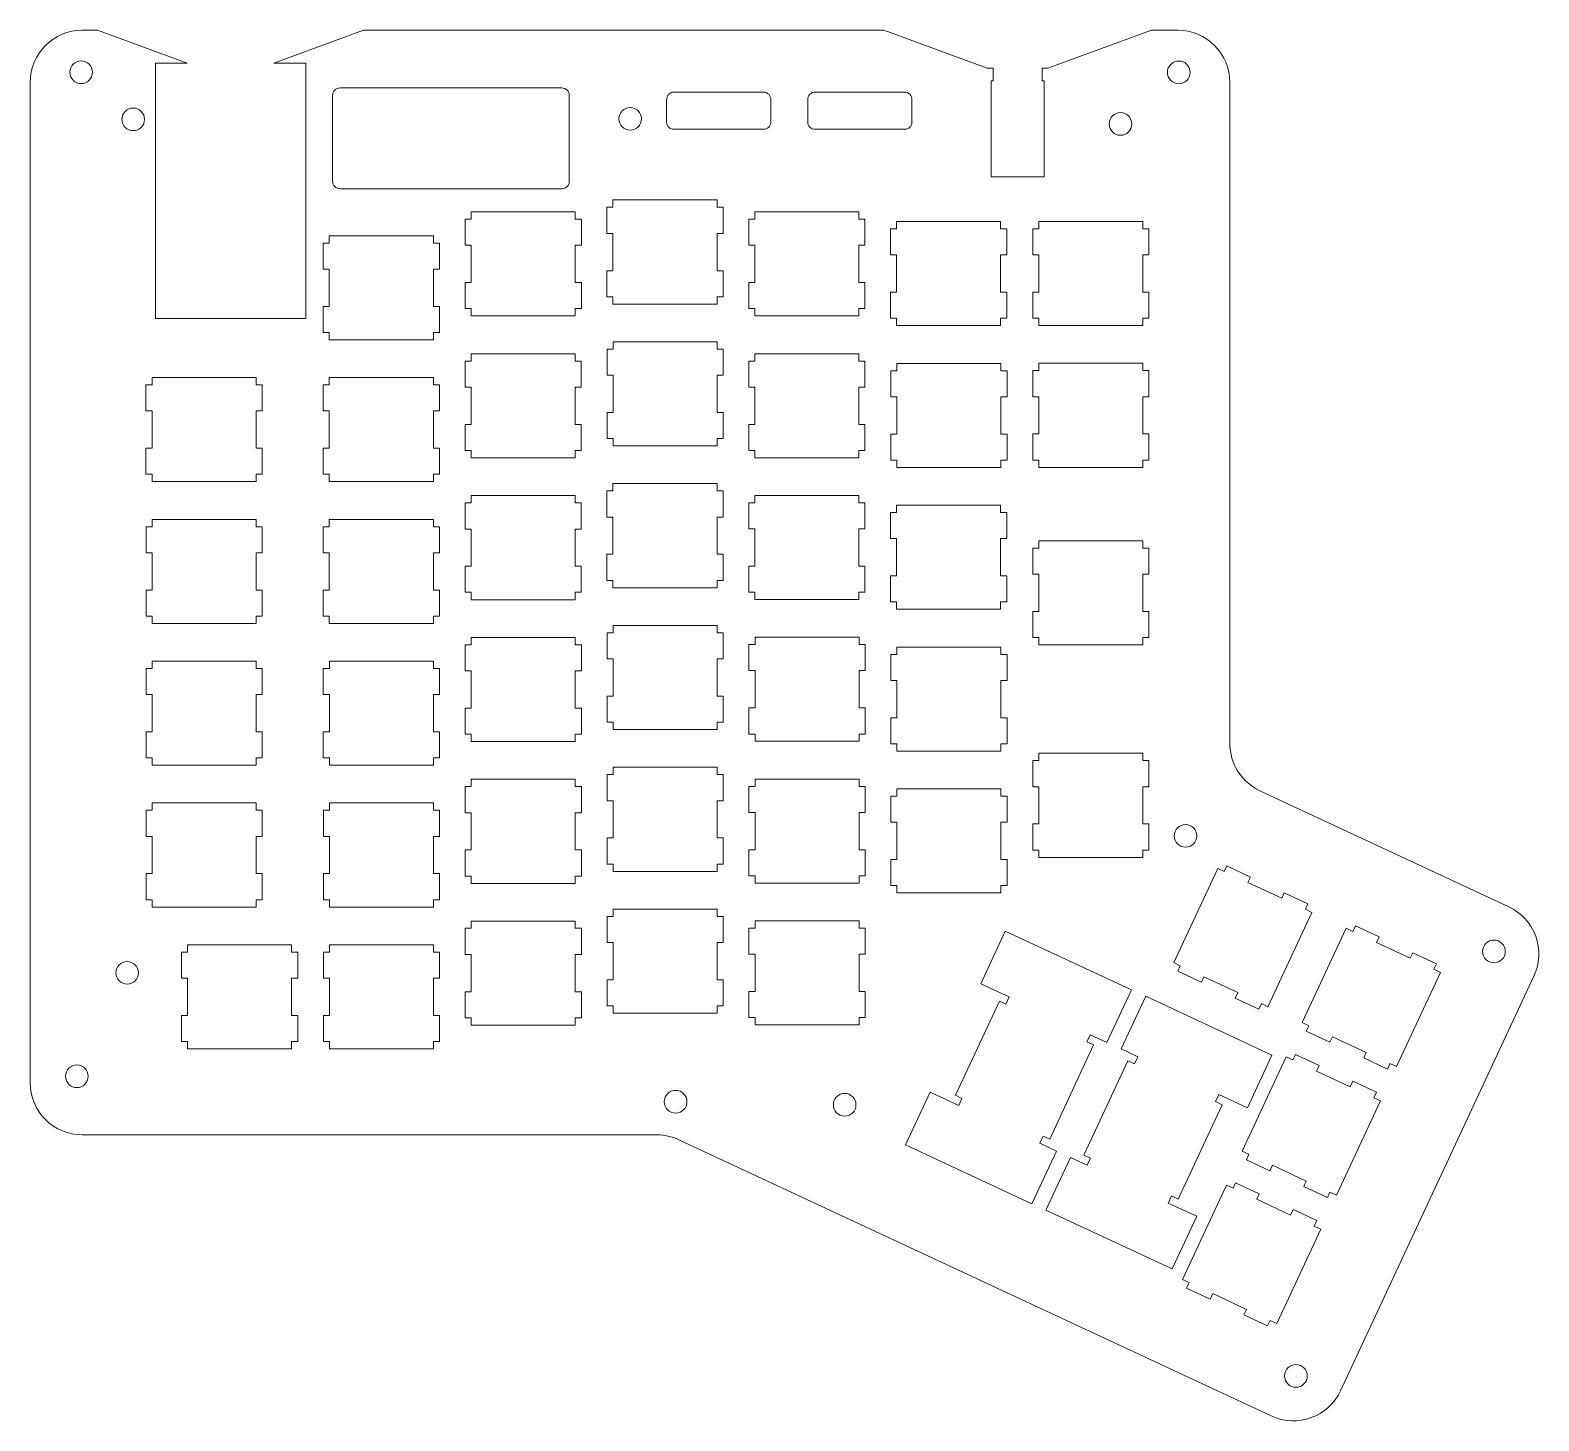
# Model space of a CAD drawing. Header units: millimetres. Extents: x 15 to 218, y 2 to 189.
import ezdxf

# ---------------------------------------------------------------- set-up
doc = ezdxf.new("R2010")
doc.units = ezdxf.units.MM
doc.header["$MEASUREMENT"] = 0
doc.layers.add('Orig switch cut', color=7, linetype='Continuous', lineweight=0, true_color=0xde3535)

msp = doc.modelspace()

# ---------------------------------------------------------------- linework, layer by layer
at = {"layer": 'Orig switch cut', "lineweight": 0}
for p, q in [((22.01, 188.77), (24.07, 188.77)), ((24.07, 188.77), (36.11, 184.34)), ((47.73, 184.34), (59.77, 188.77)), ((59.77, 188.77), (129.65, 188.77)), ((129.65, 188.77), (143.53, 183.66)), ((151.68, 183.66), (165.56, 188.77)), ((165.56, 188.77), (169.1, 188.77)), ((31.83, 184.34), (31.83, 150.04)), ((31.83, 184.34), (36.11, 184.34)), ((47.73, 184.34), (52.01, 184.34)), ((52.01, 184.34), (52.01, 150.04)), ((144.33, 183.66), (143.53, 183.66)), ((144.33, 183.66), (144.33, 181.96)), ((150.88, 183.66), (150.88, 181.96)), ((150.88, 183.66), (151.68, 183.66)), ((15.01, 181.77), (15.01, 47.44)), ((144.33, 181.96), (144.03, 181.96)), ((144.03, 181.96), (144.03, 169.06)), ((150.88, 181.96), (151.18, 181.96)), ((151.18, 181.96), (151.18, 169.06)), ((176.1, 181.77), (176.1, 92.99)), ((144.03, 169.06), (151.18, 169.06)), ((31.83, 150.04), (52.01, 150.04)), ((180.14, 86.64), (213.55, 71.06)), ((216.94, 61.76), (190.97, 6.08)), ((22.01, 40.44), (99.14, 40.44)), ((102.1, 39.79), (181.67, 2.69))]:
    msp.add_line(p, q, dxfattribs=at)
for points in [[(56.62, 181.01), (86.4, 181.01, -0.414214), (87.4, 180.01), (87.4, 168.49, -0.414214), (86.4, 167.49), (56.62, 167.49, -0.414214), (55.62, 168.49), (55.62, 180.01, -0.414214)], [(101.47, 180.46), (113.47, 180.46, -0.414214), (114.47, 179.46), (114.47, 176.46, -0.414214), (113.47, 175.46), (101.47, 175.46, -0.414214), (100.47, 176.46), (100.47, 179.46, -0.414214)], [(120.42, 180.46), (132.42, 180.46, -0.414214), (133.42, 179.46), (133.42, 176.46, -0.414214), (132.42, 175.46), (120.42, 175.46, -0.414214), (119.42, 176.46), (119.42, 179.46, -0.414214)]]:
    msp.add_lwpolyline(points, format="xyb", close=True, dxfattribs=at)
at = {"layer": 'Orig switch cut'}
for points in [[(88.2, 164.37), (88.2, 163.39), (89.02, 163.39), (89.02, 159.89), (88.2, 159.89), (88.2, 154.88), (89.02, 154.88), (89.02, 151.38), (88.2, 151.38), (88.2, 150.4), (74.23, 150.4), (74.23, 151.38), (73.42, 151.38), (73.42, 154.88), (74.23, 154.88), (74.23, 159.89), (73.42, 159.89), (73.42, 163.39), (74.23, 163.39), (74.23, 164.37)], [(107.24, 165.97), (107.24, 164.99), (108.06, 164.99), (108.06, 161.49), (107.24, 161.49), (107.24, 156.48), (108.06, 156.48), (108.06, 152.98), (107.24, 152.98), (107.24, 152), (93.27, 152), (93.27, 152.98), (92.46, 152.98), (92.46, 156.48), (93.27, 156.48), (93.27, 161.49), (92.46, 161.49), (92.46, 164.99), (93.27, 164.99), (93.27, 165.97)], [(126.28, 164.38), (126.28, 163.4), (127.1, 163.4), (127.1, 159.9), (126.28, 159.9), (126.28, 154.89), (127.1, 154.89), (127.1, 151.39), (126.28, 151.39), (126.28, 150.41), (112.31, 150.41), (112.31, 151.39), (111.5, 151.39), (111.5, 154.89), (112.31, 154.89), (112.31, 159.9), (111.5, 159.9), (111.5, 163.4), (112.31, 163.4), (112.31, 164.38)], [(145.32, 163.08), (145.32, 162.1), (146.14, 162.1), (146.14, 158.6), (145.32, 158.6), (145.32, 153.59), (146.14, 153.59), (146.14, 150.09), (145.32, 150.09), (145.32, 149.11), (131.35, 149.11), (131.35, 150.09), (130.54, 150.09), (130.54, 153.59), (131.35, 153.59), (131.35, 158.6), (130.54, 158.6), (130.54, 162.1), (131.35, 162.1), (131.35, 163.08)], [(164.41, 163.08), (164.41, 162.1), (165.23, 162.1), (165.23, 158.6), (164.41, 158.6), (164.41, 153.59), (165.23, 153.59), (165.23, 150.09), (164.41, 150.09), (164.41, 149.11), (150.44, 149.11), (150.44, 150.09), (149.63, 150.09), (149.63, 153.59), (150.44, 153.59), (150.44, 158.6), (149.63, 158.6), (149.63, 162.1), (150.44, 162.1), (150.44, 163.08)], [(69.15, 161.16), (69.15, 160.18), (69.97, 160.18), (69.97, 156.68), (69.15, 156.68), (69.15, 151.67), (69.97, 151.67), (69.97, 148.17), (69.15, 148.17), (69.15, 147.19), (55.18, 147.19), (55.18, 148.17), (54.37, 148.17), (54.37, 151.67), (55.18, 151.67), (55.18, 156.68), (54.37, 156.68), (54.37, 160.18), (55.18, 160.18), (55.18, 161.16)], [(107.25, 146.92), (107.25, 145.94), (108.06, 145.94), (108.06, 142.44), (107.25, 142.44), (107.25, 137.43), (108.06, 137.43), (108.06, 133.93), (107.25, 133.93), (107.25, 132.95), (93.28, 132.95), (93.28, 133.93), (92.47, 133.93), (92.47, 137.43), (93.28, 137.43), (93.28, 142.44), (92.47, 142.44), (92.47, 145.94), (93.28, 145.94), (93.28, 146.92)], [(88.2, 145.32), (88.2, 144.34), (89.01, 144.34), (89.01, 140.84), (88.2, 140.84), (88.2, 135.83), (89.01, 135.83), (89.01, 132.33), (88.2, 132.33), (88.2, 131.35), (74.23, 131.35), (74.23, 132.33), (73.42, 132.33), (73.42, 135.83), (74.23, 135.83), (74.23, 140.84), (73.42, 140.84), (73.42, 144.34), (74.23, 144.34), (74.23, 145.32)], [(126.29, 145.33), (126.29, 144.35), (127.1, 144.35), (127.1, 140.85), (126.29, 140.85), (126.29, 135.84), (127.1, 135.84), (127.1, 132.34), (126.29, 132.34), (126.29, 131.36), (112.32, 131.36), (112.32, 132.34), (111.51, 132.34), (111.51, 135.84), (112.32, 135.84), (112.32, 140.85), (111.51, 140.85), (111.51, 144.35), (112.32, 144.35), (112.32, 145.33)], [(145.36, 144.03), (145.36, 143.05), (146.18, 143.05), (146.18, 139.55), (145.36, 139.55), (145.36, 134.54), (146.18, 134.54), (146.18, 131.04), (145.36, 131.04), (145.36, 130.06), (131.39, 130.06), (131.39, 131.04), (130.58, 131.04), (130.58, 134.54), (131.39, 134.54), (131.39, 139.55), (130.58, 139.55), (130.58, 143.05), (131.39, 143.05), (131.39, 144.03)], [(164.41, 144.04), (164.41, 143.06), (165.23, 143.06), (165.23, 139.56), (164.41, 139.56), (164.41, 134.55), (165.23, 134.55), (165.23, 131.05), (164.41, 131.05), (164.41, 130.07), (150.44, 130.07), (150.44, 131.05), (149.63, 131.05), (149.63, 134.55), (150.44, 134.55), (150.44, 139.56), (149.63, 139.56), (149.63, 143.06), (150.44, 143.06), (150.44, 144.04)], [(45.35, 142.13), (45.35, 141.15), (46.16, 141.15), (46.16, 137.65), (45.35, 137.65), (45.35, 132.64), (46.16, 132.64), (46.16, 129.14), (45.35, 129.14), (45.35, 128.16), (31.38, 128.16), (31.38, 129.14), (30.56, 129.14), (30.56, 132.64), (31.38, 132.64), (31.38, 137.65), (30.56, 137.65), (30.56, 141.15), (31.38, 141.15), (31.38, 142.13)], [(69.15, 142.13), (69.15, 141.15), (69.96, 141.15), (69.96, 137.65), (69.15, 137.65), (69.15, 132.64), (69.96, 132.64), (69.96, 129.14), (69.15, 129.14), (69.15, 128.16), (55.18, 128.16), (55.18, 129.14), (54.37, 129.14), (54.37, 132.64), (55.18, 132.64), (55.18, 137.65), (54.37, 137.65), (54.37, 141.15), (55.18, 141.15), (55.18, 142.13)], [(107.24, 127.88), (107.24, 126.9), (108.06, 126.9), (108.06, 123.4), (107.24, 123.4), (107.24, 118.39), (108.06, 118.39), (108.06, 114.89), (107.24, 114.89), (107.24, 113.91), (93.27, 113.91), (93.27, 114.89), (92.46, 114.89), (92.46, 118.39), (93.27, 118.39), (93.27, 123.4), (92.46, 123.4), (92.46, 126.9), (93.27, 126.9), (93.27, 127.88)], [(88.2, 126.27), (88.2, 125.29), (89.01, 125.29), (89.01, 121.79), (88.2, 121.79), (88.2, 116.79), (89.01, 116.79), (89.01, 113.29), (88.2, 113.29), (88.2, 112.3), (74.23, 112.3), (74.23, 113.29), (73.42, 113.29), (73.42, 116.79), (74.23, 116.79), (74.23, 121.79), (73.42, 121.79), (73.42, 125.29), (74.23, 125.29), (74.23, 126.27)], [(126.29, 126.29), (126.29, 125.31), (127.1, 125.31), (127.1, 121.81), (126.29, 121.81), (126.29, 116.8), (127.1, 116.8), (127.1, 113.3), (126.29, 113.3), (126.29, 112.32), (112.32, 112.32), (112.32, 113.3), (111.51, 113.3), (111.51, 116.8), (112.32, 116.8), (112.32, 121.81), (111.51, 121.81), (111.51, 125.31), (112.32, 125.31), (112.32, 126.29)], [(145.32, 124.98), (145.32, 124), (146.14, 124), (146.14, 120.5), (145.32, 120.5), (145.32, 115.49), (146.14, 115.49), (146.14, 111.99), (145.32, 111.99), (145.32, 111.01), (131.35, 111.01), (131.35, 111.99), (130.54, 111.99), (130.54, 115.49), (131.35, 115.49), (131.35, 120.5), (130.54, 120.5), (130.54, 124), (131.35, 124), (131.35, 124.98)], [(45.35, 123.08), (45.35, 122.1), (46.16, 122.1), (46.16, 118.6), (45.35, 118.6), (45.35, 113.59), (46.16, 113.59), (46.16, 110.09), (45.35, 110.09), (45.35, 109.11), (31.38, 109.11), (31.38, 110.09), (30.57, 110.09), (30.57, 113.59), (31.38, 113.59), (31.38, 118.6), (30.57, 118.6), (30.57, 122.1), (31.38, 122.1), (31.38, 123.08)], [(69.15, 123.07), (69.15, 122.09), (69.96, 122.09), (69.96, 118.59), (69.15, 118.59), (69.15, 113.58), (69.96, 113.58), (69.96, 110.08), (69.15, 110.08), (69.15, 109.1), (55.18, 109.1), (55.18, 110.08), (54.37, 110.08), (54.37, 113.58), (55.18, 113.58), (55.18, 118.59), (54.37, 118.59), (54.37, 122.09), (55.18, 122.09), (55.18, 123.07)], [(164.41, 120.22), (164.41, 119.24), (165.23, 119.24), (165.23, 115.74), (164.41, 115.74), (164.41, 110.73), (165.23, 110.73), (165.23, 107.23), (164.41, 107.23), (164.41, 106.25), (150.44, 106.25), (150.44, 107.23), (149.63, 107.23), (149.63, 110.73), (150.44, 110.73), (150.44, 115.74), (149.63, 115.74), (149.63, 119.24), (150.44, 119.24), (150.44, 120.22)], [(107.26, 108.83), (107.26, 107.85), (108.08, 107.85), (108.08, 104.35), (107.26, 104.35), (107.26, 99.34), (108.08, 99.34), (108.08, 95.84), (107.26, 95.84), (107.26, 94.86), (93.29, 94.86), (93.29, 95.84), (92.48, 95.84), (92.48, 99.34), (93.29, 99.34), (93.29, 104.35), (92.48, 104.35), (92.48, 107.85), (93.29, 107.85), (93.29, 108.83)], [(88.21, 107.23), (88.21, 106.25), (89.03, 106.25), (89.03, 102.75), (88.21, 102.75), (88.21, 97.74), (89.03, 97.74), (89.03, 94.24), (88.21, 94.24), (88.21, 93.26), (74.24, 93.26), (74.24, 94.24), (73.43, 94.24), (73.43, 97.74), (74.24, 97.74), (74.24, 102.75), (73.43, 102.75), (73.43, 106.25), (74.24, 106.25), (74.24, 107.23)], [(126.31, 107.25), (126.31, 106.27), (127.13, 106.27), (127.13, 102.77), (126.31, 102.77), (126.31, 97.76), (127.13, 97.76), (127.13, 94.26), (126.31, 94.26), (126.31, 93.28), (112.34, 93.28), (112.34, 94.26), (111.53, 94.26), (111.53, 97.76), (112.34, 97.76), (112.34, 102.77), (111.53, 102.77), (111.53, 106.27), (112.34, 106.27), (112.34, 107.25)], [(145.36, 105.94), (145.36, 104.96), (146.18, 104.96), (146.18, 101.46), (145.36, 101.46), (145.36, 96.45), (146.18, 96.45), (146.18, 92.95), (145.36, 92.95), (145.36, 91.97), (131.39, 91.97), (131.39, 92.95), (130.58, 92.95), (130.58, 96.45), (131.39, 96.45), (131.39, 101.46), (130.58, 101.46), (130.58, 104.96), (131.39, 104.96), (131.39, 105.94)], [(45.36, 104.04), (45.36, 103.06), (46.17, 103.06), (46.17, 99.56), (45.36, 99.56), (45.36, 94.55), (46.17, 94.55), (46.17, 91.05), (45.36, 91.05), (45.36, 90.07), (31.39, 90.07), (31.39, 91.05), (30.58, 91.05), (30.58, 94.55), (31.39, 94.55), (31.39, 99.56), (30.58, 99.56), (30.58, 103.06), (31.39, 103.06), (31.39, 104.04)], [(69.16, 104.04), (69.16, 103.05), (69.97, 103.05), (69.97, 99.55), (69.16, 99.55), (69.16, 94.55), (69.97, 94.55), (69.97, 91.05), (69.16, 91.05), (69.16, 90.07), (55.19, 90.07), (55.19, 91.05), (54.37, 91.05), (54.37, 94.55), (55.19, 94.55), (55.19, 99.55), (54.37, 99.55), (54.37, 103.05), (55.19, 103.05), (55.19, 104.04)], [(164.41, 91.67), (164.41, 90.69), (165.23, 90.69), (165.23, 87.19), (164.41, 87.19), (164.41, 82.18), (165.23, 82.18), (165.23, 78.68), (164.41, 78.68), (164.41, 77.7), (150.44, 77.7), (150.44, 78.68), (149.63, 78.68), (149.63, 82.18), (150.44, 82.18), (150.44, 87.19), (149.63, 87.19), (149.63, 90.69), (150.44, 90.69), (150.44, 91.67)], [(107.26, 89.79), (107.26, 88.81), (108.08, 88.81), (108.08, 85.31), (107.26, 85.31), (107.26, 80.3), (108.08, 80.3), (108.08, 76.8), (107.26, 76.8), (107.26, 75.82), (93.29, 75.82), (93.29, 76.8), (92.48, 76.8), (92.48, 80.3), (93.29, 80.3), (93.29, 85.31), (92.48, 85.31), (92.48, 88.81), (93.29, 88.81), (93.29, 89.79)], [(88.21, 88.18), (88.21, 87.2), (89.03, 87.2), (89.03, 83.7), (88.21, 83.7), (88.21, 78.69), (89.03, 78.69), (89.03, 75.19), (88.21, 75.19), (88.21, 74.21), (74.24, 74.21), (74.24, 75.19), (73.43, 75.19), (73.43, 78.69), (74.24, 78.69), (74.24, 83.7), (73.43, 83.7), (73.43, 87.2), (74.24, 87.2), (74.24, 88.18)], [(126.31, 88.21), (126.31, 87.23), (127.13, 87.23), (127.13, 83.73), (126.31, 83.73), (126.31, 78.72), (127.13, 78.72), (127.13, 75.22), (126.31, 75.22), (126.31, 74.24), (112.34, 74.24), (112.34, 75.22), (111.53, 75.22), (111.53, 78.72), (112.34, 78.72), (112.34, 83.73), (111.53, 83.73), (111.53, 87.23), (112.34, 87.23), (112.34, 88.21)], [(145.36, 86.91), (145.36, 85.93), (146.18, 85.93), (146.18, 82.43), (145.36, 82.43), (145.36, 77.42), (146.18, 77.42), (146.18, 73.92), (145.36, 73.92), (145.36, 72.94), (131.39, 72.94), (131.39, 73.92), (130.58, 73.92), (130.58, 77.42), (131.39, 77.42), (131.39, 82.43), (130.58, 82.43), (130.58, 85.93), (131.39, 85.93), (131.39, 86.91)], [(45.35, 85), (45.35, 84.02), (46.17, 84.02), (46.17, 80.52), (45.35, 80.52), (45.35, 75.51), (46.17, 75.51), (46.17, 72.01), (45.35, 72.01), (45.35, 71.03), (31.38, 71.03), (31.38, 72.01), (30.57, 72.01), (30.57, 75.51), (31.38, 75.51), (31.38, 80.52), (30.57, 80.52), (30.57, 84.02), (31.38, 84.02), (31.38, 85)], [(69.16, 85), (69.16, 84.02), (69.98, 84.02), (69.98, 80.52), (69.16, 80.52), (69.16, 75.51), (69.98, 75.51), (69.98, 72.01), (69.16, 72.01), (69.16, 71.03), (55.19, 71.03), (55.19, 72.01), (54.38, 72.01), (54.38, 75.51), (55.19, 75.51), (55.19, 80.52), (54.38, 80.52), (54.38, 84.02), (55.19, 84.02), (55.19, 85)], [(174.47, 76.22), (175.36, 75.8), (175.7, 76.54), (178.87, 75.06), (178.53, 74.33), (183.07, 72.21), (183.41, 72.95), (186.58, 71.47), (186.24, 70.73), (187.13, 70.31), (181.22, 57.65), (180.33, 58.07), (179.99, 57.33), (176.82, 58.81), (177.16, 59.55), (172.62, 61.66), (172.28, 60.93), (169.11, 62.41), (169.45, 63.14), (168.56, 63.56)], [(88.21, 69.15), (88.21, 68.17), (89.03, 68.17), (89.03, 64.67), (88.21, 64.67), (88.21, 59.66), (89.03, 59.66), (89.03, 56.16), (88.21, 56.16), (88.21, 55.18), (74.24, 55.18), (74.24, 56.16), (73.43, 56.16), (73.43, 59.66), (74.24, 59.66), (74.24, 64.67), (73.43, 64.67), (73.43, 68.17), (74.24, 68.17), (74.24, 69.15)], [(107.26, 70.75), (107.26, 69.77), (108.08, 69.77), (108.08, 66.27), (107.26, 66.27), (107.26, 61.26), (108.08, 61.26), (108.08, 57.76), (107.26, 57.76), (107.26, 56.78), (93.29, 56.78), (93.29, 57.76), (92.48, 57.76), (92.48, 61.26), (93.29, 61.26), (93.29, 66.27), (92.48, 66.27), (92.48, 69.77), (93.29, 69.77), (93.29, 70.75)], [(126.31, 69.17), (126.31, 68.19), (127.13, 68.19), (127.13, 64.69), (126.31, 64.69), (126.31, 59.68), (127.13, 59.68), (127.13, 56.18), (126.31, 56.18), (126.31, 55.2), (112.34, 55.2), (112.34, 56.18), (111.53, 56.18), (111.53, 59.68), (112.34, 59.68), (112.34, 64.69), (111.53, 64.69), (111.53, 68.19), (112.34, 68.19), (112.34, 69.17)], [(191.73, 68.17), (192.62, 67.75), (192.96, 68.49), (196.13, 67.01), (195.79, 66.28), (200.33, 64.16), (200.67, 64.9), (203.84, 63.42), (203.5, 62.68), (204.39, 62.26), (198.48, 49.6), (197.59, 50.02), (197.25, 49.28), (194.08, 50.76), (194.42, 51.5), (189.88, 53.61), (189.54, 52.88), (186.37, 54.36), (186.71, 55.09), (185.82, 55.51)], [(50.11, 65.95), (50.11, 64.97), (50.93, 64.97), (50.93, 61.47), (50.11, 61.47), (50.11, 56.46), (50.93, 56.46), (50.93, 52.96), (50.11, 52.96), (50.11, 51.98), (36.14, 51.98), (36.14, 52.96), (35.33, 52.96), (35.33, 56.46), (36.14, 56.46), (36.14, 61.47), (35.33, 61.47), (35.33, 64.97), (36.14, 64.97), (36.14, 65.95)], [(69.16, 65.95), (69.16, 64.97), (69.98, 64.97), (69.98, 61.47), (69.16, 61.47), (69.16, 56.46), (69.98, 56.46), (69.98, 52.96), (69.16, 52.96), (69.16, 51.98), (55.19, 51.98), (55.19, 52.96), (54.38, 52.96), (54.38, 56.46), (55.19, 56.46), (55.19, 61.47), (54.38, 61.47), (54.38, 64.97), (55.19, 64.97), (55.19, 65.95)], [(183.68, 50.9), (184.56, 50.49), (184.91, 51.22), (188.08, 49.75), (187.74, 49.01), (192.28, 46.89), (192.62, 47.63), (195.79, 46.15), (195.45, 45.41), (196.34, 45), (190.43, 32.34), (189.54, 32.75), (189.2, 32.02), (186.03, 33.49), (186.37, 34.23), (181.83, 36.35), (181.49, 35.61), (178.32, 37.09), (178.66, 37.83), (177.77, 38.24)], [(175.65, 33.67), (176.54, 33.26), (176.88, 33.99), (180.05, 32.51), (179.71, 31.78), (184.25, 29.66), (184.59, 30.4), (187.77, 28.92), (187.42, 28.18), (188.31, 27.77), (182.41, 15.11), (181.52, 15.52), (181.17, 14.79), (178, 16.26), (178.34, 17), (173.81, 19.12), (173.46, 18.38), (170.29, 19.86), (170.63, 20.6), (169.74, 21.01)]]:
    msp.add_lwpolyline(points, close=True, dxfattribs=at)
at = {"layer": 'Orig switch cut', "lineweight": 0}
for points in [[(145.95, 67.8), (142.65, 60.73), (146.48, 58.95), (146.04, 58), (145.15, 58.41), (139.25, 45.75), (140.13, 45.34), (139.69, 44.38), (135.86, 46.16), (132.57, 39.09), (149.51, 31.19), (152.81, 38.26), (150.57, 39.3), (151.02, 40.26), (151.91, 39.84), (157.8, 52.51), (156.92, 52.92), (157.36, 53.87), (159.6, 52.83), (162.9, 59.9), (145.95, 67.8)], [(154.71, 37.41), (151.41, 30.34), (168.36, 22.43), (171.66, 29.5), (167.84, 31.28), (168.28, 32.24), (169.17, 31.82), (175.07, 44.49), (174.19, 44.9), (174.63, 45.85), (178.45, 44.07), (181.75, 51.14), (164.8, 59.04), (161.5, 51.98), (163.75, 50.93), (163.3, 49.97), (162.41, 50.39), (156.51, 37.73), (157.4, 37.31), (156.95, 36.36), (154.71, 37.41)]]:
    msp.add_lwpolyline(points, dxfattribs=at)
for centre in [(21.86, 183.12), (169.24, 183.11), (28.85, 176.8), (95.57, 176.86), (161.42, 176.18), (170.15, 80.58), (211.57, 65.07), (28.04, 62.19), (21.27, 48.3), (101.68, 44.89), (124.38, 44.48), (184.98, 8.06)]:
    msp.add_circle(centre, 1.52, dxfattribs=at)
for centre, start, end in [((22.01, 181.77), 90, 180), ((169.1, 181.77), 0, 90), ((183.1, 92.99), 180, 245.0019), ((210.59, 64.72), 335.0002, 65.0019), ((22.01, 47.44), 180, 270.0001), ((99.14, 33.44), 65.0046, 90.0001), ((184.63, 9.04), 245.0046, 335.0002)]:
    msp.add_arc(centre, 7, start, end, dxfattribs=at)

doc.saveas('drawing.dxf')
